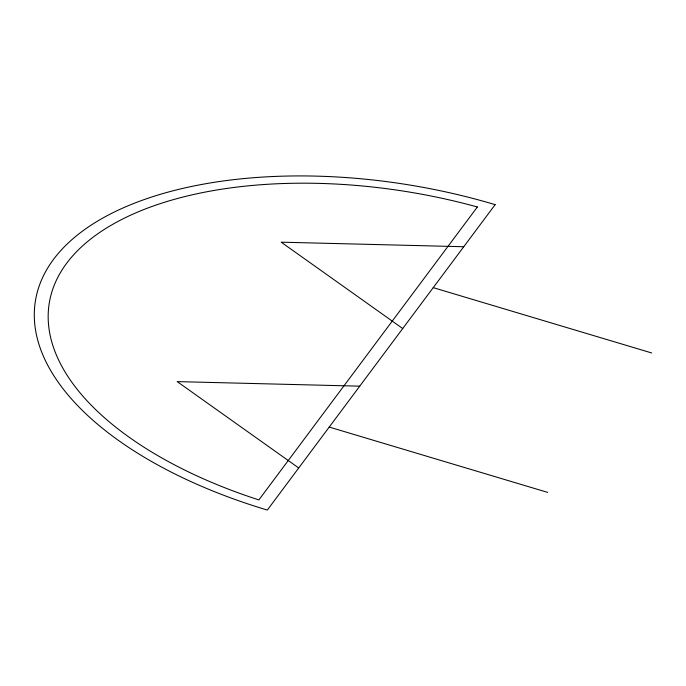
<?xml version="1.0" encoding="UTF-8"?>
<svg xmlns="http://www.w3.org/2000/svg" width="686" height="686" viewBox="0 0 686 686"><rect width="100%" height="100%" fill="white"/><g stroke="black" fill="none" stroke-linecap="round" stroke-linejoin="round"><path stroke-width="1.03" d="M463.745 246.737L281.2 242.184L402.725 328.543M359.738 386.167L177.194 381.613L298.719 467.972M433.235 287.64L651.7 352.964M329.229 427.069L547.694 492.394M477.37 206.975L258.871 499.905A336.372 167.676 9.3 0 1 66.636 263.295A336.372 167.676 9.3 0 1 477.37 206.975M495.138 204.651L267.326 510.058A350.392 174.664 9.3 0 1 53.525 259.377A350.392 174.664 9.3 0 1 495.138 204.651"/></g></svg>
